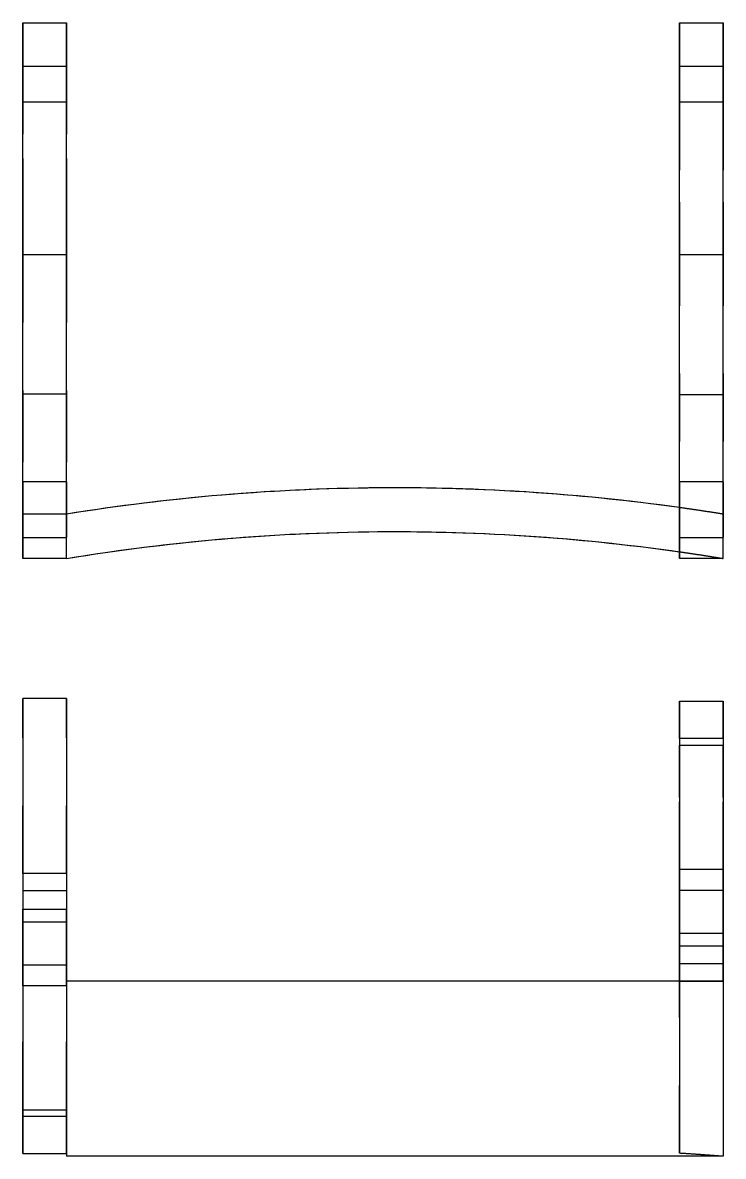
# Model space of a CAD drawing. Extents: x 0 to 1.91, y 0 to 1.67.
# Drawn here: x 0 to 1.032, y 0 to 1.671 of the extents above; entities that cross this region are included whole.
import ezdxf

# ---------------------------------------------------------------- set-up
doc = ezdxf.new("R2010")
doc.units = 0
doc.linetypes.add('HIDDEN', pattern=[0.051588, 0.034409, -0.017179])
for name, color, linetype in [('FRONT', 7, 'CONTINUOUS'), ('FRONT_HID', 7, 'HIDDEN'), ('TOP', 7, 'CONTINUOUS'), ('TOP_HID', 7, 'HIDDEN')]:
    doc.layers.add(name, color=color, linetype=linetype)

msp = doc.modelspace()

# ---------------------------------------------------------------- linework, layer by layer
at = {"layer": 'FRONT'}
for p, q in [((0, 1.553502), (0, 1.6707)), ((0, 1.6707), (0.064484, 1.6707)), ((0.064484, 1.553502), (0.064484, 1.6707)), ((0.967262, 1.328783), (0.967262, 1.6707)), ((0.967262, 1.6707), (1.031746, 1.6707)), ((1.031746, 1.328783), (1.031746, 1.6707)), ((0, 0.946348), (0, 1.553502)), ((0.064484, 1.553502), (0, 1.553502)), ((0.064484, 0.946348), (0.064484, 1.553502)), ((0.967262, 1.122371), (0.967262, 1.328783)), ((1.031746, 1.328783), (0.967262, 1.328783)), ((1.031746, 1.122371), (1.031746, 1.328783)), ((0.967262, 0.881008), (0.967262, 1.122371)), ((1.031746, 1.122371), (0.967262, 1.122371)), ((1.031746, 0.881008), (1.031746, 1.122371)), ((0.235574, 0.969026), (0.22127, 0.967509)), ((0.249885, 0.970475), (0.235574, 0.969026)), ((0.264203, 0.971857), (0.249885, 0.970475)), ((0.278527, 0.97317), (0.264203, 0.971857)), ((0.292857, 0.974416), (0.278527, 0.97317)), ((0.307193, 0.975593), (0.292857, 0.974416)), ((0.321534, 0.976703), (0.307193, 0.975593)), ((0.335881, 0.977744), (0.321534, 0.976703)), ((0.350232, 0.978717), (0.335881, 0.977744)), ((0.364587, 0.979622), (0.350232, 0.978717)), ((0.378947, 0.980459), (0.364587, 0.979622)), ((0.393311, 0.981228), (0.378947, 0.980459)), ((0.407678, 0.981929), (0.393311, 0.981228)), ((0.422048, 0.982561), (0.407678, 0.981929)), ((0.436421, 0.983125), (0.422048, 0.982561)), ((0.450797, 0.983621), (0.436421, 0.983125)), ((0.465174, 0.984049), (0.450797, 0.983621)), ((0.479554, 0.984408), (0.465174, 0.984049)), ((0.493935, 0.9847), (0.479554, 0.984408)), ((0.508318, 0.984923), (0.493935, 0.9847)), ((0.522701, 0.985077), (0.508318, 0.984923)), ((0.537085, 0.985164), (0.522701, 0.985077)), ((0.551469, 0.985182), (0.537085, 0.985164)), ((0.565853, 0.985132), (0.551469, 0.985182)), ((0.580237, 0.985014), (0.565853, 0.985132)), ((0.59462, 0.984827), (0.580237, 0.985014)), ((0.609002, 0.984572), (0.59462, 0.984827)), ((0.623382, 0.984249), (0.609002, 0.984572)), ((0.637761, 0.983858), (0.623382, 0.984249)), ((0.652138, 0.983398), (0.637761, 0.983858)), ((0.666512, 0.982871), (0.652138, 0.983398)), ((0.680884, 0.982275), (0.666512, 0.982871)), ((0.695253, 0.98161), (0.680884, 0.982275)), ((0.709618, 0.980878), (0.695253, 0.98161)), ((0.72398, 0.980077), (0.709618, 0.980878)), ((0.738338, 0.979209), (0.72398, 0.980077)), ((0.752692, 0.978272), (0.738338, 0.979209)), ((0.767041, 0.977267), (0.752692, 0.978272)), ((0.781385, 0.976194), (0.767041, 0.977267)), ((0.795723, 0.975052), (0.781385, 0.976194)), ((0.810057, 0.973843), (0.795723, 0.975052)), ((0.824384, 0.972566), (0.810057, 0.973843)), ((0.838705, 0.971221), (0.824384, 0.972566)), ((0.85302, 0.969808), (0.838705, 0.971221)), ((0.867327, 0.968327), (0.85302, 0.969808)), ((0.107131, 0.95293), (0.092905, 0.950804)), ((0.121367, 0.954989), (0.107131, 0.95293)), ((0.135613, 0.956981), (0.121367, 0.954989)), ((0.149868, 0.958905), (0.135613, 0.956981)), ((0.164132, 0.960761), (0.149868, 0.958905)), ((0.178404, 0.96255), (0.164132, 0.960761)), ((0.192685, 0.96427), (0.178404, 0.96255)), ((0.206974, 0.965923), (0.192685, 0.96427)), ((0.22127, 0.967509), (0.206974, 0.965923)), ((0.881628, 0.966778), (0.867327, 0.968327)), ((0.895921, 0.965161), (0.881628, 0.966778)), ((0.910206, 0.963476), (0.895921, 0.965161)), ((0.924483, 0.961724), (0.910206, 0.963476)), ((0.938752, 0.959904), (0.924483, 0.961724)), ((0.953011, 0.958016), (0.938752, 0.959904)), ((0.967262, 0.956061), (0.953011, 0.958016)), ((0, 0.881008), (0, 0.946348)), ((0.064484, 0.946348), (0, 0.946348)), ((0.078689, 0.948609), (0.064484, 0.946348)), ((0.064484, 0.881008), (0.064484, 0.946348)), ((0.092905, 0.950804), (0.078689, 0.948609)), ((0.436393, 0.918595), (0.45077, 0.919102)), ((0.45077, 0.919102), (0.46515, 0.919539)), ((0.46515, 0.919539), (0.479532, 0.919907)), ((0.479532, 0.919907), (0.493916, 0.920205)), ((0.493916, 0.920205), (0.5083, 0.920433)), ((0.5083, 0.920433), (0.522686, 0.920591)), ((0.522686, 0.920591), (0.537072, 0.920679)), ((0.537072, 0.920679), (0.551459, 0.920698)), ((0.551459, 0.920698), (0.565845, 0.920647)), ((0.565845, 0.920647), (0.580231, 0.920526)), ((0.580231, 0.920526), (0.594617, 0.920335)), ((0.594617, 0.920335), (0.609001, 0.920075)), ((0.609001, 0.920075), (0.623384, 0.919745)), ((0.623384, 0.919745), (0.637765, 0.919345)), ((0.637765, 0.919345), (0.652143, 0.918875)), ((0.206938, 0.901014), (0.221233, 0.902634)), ((0.221233, 0.902634), (0.235536, 0.904184)), ((0.235536, 0.904184), (0.249846, 0.905666)), ((0.249846, 0.905666), (0.264163, 0.907078)), ((0.264163, 0.907078), (0.278487, 0.90842)), ((0.278487, 0.90842), (0.292817, 0.909693)), ((0.292817, 0.909693), (0.307153, 0.910897)), ((0.307153, 0.910897), (0.321495, 0.91203)), ((0.321495, 0.91203), (0.335842, 0.913095)), ((0.335842, 0.913095), (0.350194, 0.914089)), ((0.350194, 0.914089), (0.364551, 0.915015)), ((0.364551, 0.915015), (0.378912, 0.91587)), ((0.378912, 0.91587), (0.393277, 0.916656)), ((0.393277, 0.916656), (0.407646, 0.917372)), ((0.407646, 0.917372), (0.422018, 0.918018)), ((0.422018, 0.918018), (0.436393, 0.918595)), ((0.652143, 0.918875), (0.66652, 0.918336)), ((0.66652, 0.918336), (0.680894, 0.917727)), ((0.680894, 0.917727), (0.695264, 0.917048)), ((0.695264, 0.917048), (0.709631, 0.916299)), ((0.709631, 0.916299), (0.723994, 0.915481)), ((0.723994, 0.915481), (0.738354, 0.914593)), ((0.738354, 0.914593), (0.752708, 0.913636)), ((0.752708, 0.913636), (0.767058, 0.912609)), ((0.767058, 0.912609), (0.781403, 0.911512)), ((0.781403, 0.911512), (0.795742, 0.910346)), ((0.795742, 0.910346), (0.810075, 0.90911)), ((0.810075, 0.90911), (0.824403, 0.907805)), ((0.824403, 0.907805), (0.838723, 0.90643)), ((0.838723, 0.90643), (0.853037, 0.904986)), ((0.853037, 0.904986), (0.867344, 0.903472)), ((0.867344, 0.903472), (0.881643, 0.901889)), ((0.078684, 0.883319), (0.092895, 0.885561)), ((0.092895, 0.885561), (0.107116, 0.887735)), ((0.107116, 0.887735), (0.121348, 0.889839)), ((0.121348, 0.889839), (0.13559, 0.891874)), ((0.13559, 0.891874), (0.149841, 0.893841)), ((0.149841, 0.893841), (0.164102, 0.895738)), ((0.164102, 0.895738), (0.178372, 0.897566)), ((0.178372, 0.897566), (0.192651, 0.899324)), ((0.192651, 0.899324), (0.206938, 0.901014)), ((0.881643, 0.901889), (0.895934, 0.900237)), ((0.895934, 0.900237), (0.910218, 0.898515)), ((0.910218, 0.898515), (0.924492, 0.896725)), ((0.924492, 0.896725), (0.938758, 0.894864)), ((0.938758, 0.894864), (0.953015, 0.892935)), ((0.953015, 0.892935), (0.967262, 0.890937)), ((0.064484, 0.881008), (0, 0.881008)), ((0.064484, 0.881008), (0.078684, 0.883319)), ((1.031746, 0.881008), (0.967262, 0.881008))]:
    msp.add_line(p, q, dxfattribs=at)
at = {"layer": 'FRONT_HID', "linetype": 'HIDDEN'}
for p, q in [((0, 1.6707), (0, 1.328783)), ((0.064484, 1.6707), (0.064484, 1.328783)), ((0.967262, 1.6707), (0.967262, 1.553502)), ((1.031746, 1.6707), (1.031746, 1.553502)), ((0, 1.606216), (0, 1.328934)), ((0, 1.328934), (0, 1.606216)), ((0.064484, 1.606216), (0, 1.606216)), ((0.064484, 1.606216), (0.064484, 1.328934)), ((0.064484, 1.328934), (0.064484, 1.606216)), ((0.967262, 1.606216), (0.967262, 1.328934)), ((0.967262, 1.328934), (0.967262, 1.606216)), ((1.031746, 1.606216), (0.967262, 1.606216)), ((1.031746, 1.606216), (1.031746, 1.328934)), ((1.031746, 1.328934), (1.031746, 1.606216)), ((0.967262, 1.553502), (0.967262, 0.956061)), ((1.031746, 1.553502), (0.967262, 1.553502)), ((1.031746, 1.553502), (1.031746, 0.946348)), ((0, 1.328934), (0.064484, 1.328934)), ((0, 1.328783), (0, 1.123067)), ((0.064484, 1.328783), (0, 1.328783)), ((0.064484, 1.328783), (0.064484, 1.123067)), ((0.967262, 1.328934), (1.031746, 1.328934)), ((0.064484, 1.123067), (0, 1.123067)), ((0, 1.123067), (0, 0.881008)), ((0, 1.123067), (0, 0.946348)), ((0.064484, 1.123067), (0.064484, 0.946348)), ((0.064484, 1.123067), (0.064484, 0.946348)), ((0.967262, 0.946348), (0.967262, 1.122371)), ((1.031746, 0.946348), (1.031746, 1.122371)), ((0, 0.993873), (0, 0.911978)), ((0, 0.911978), (0, 0.993873)), ((0.064484, 0.993873), (0, 0.993873)), ((0.064484, 0.993873), (0.064484, 0.911978)), ((0.064484, 0.911978), (0.064484, 0.993873)), ((0.967262, 0.993873), (0.967262, 0.911978)), ((0.967262, 0.911978), (0.967262, 0.993873)), ((1.031746, 0.993873), (0.967262, 0.993873)), ((1.031746, 0.993873), (1.031746, 0.911978)), ((1.031746, 0.911978), (1.031746, 0.993873)), ((0.247932, 0.970282), (0.232593, 0.968715)), ((0.263279, 0.97177), (0.247932, 0.970282)), ((0.278634, 0.97318), (0.263279, 0.97177)), ((0.293996, 0.974512), (0.278634, 0.97318)), ((0.309364, 0.975765), (0.293996, 0.974512)), ((0.324738, 0.976941), (0.309364, 0.975765)), ((0.340118, 0.978038), (0.324738, 0.976941)), ((0.355504, 0.979057), (0.340118, 0.978038)), ((0.370894, 0.979998), (0.355504, 0.979057)), ((0.38629, 0.980861), (0.370894, 0.979998)), ((0.401689, 0.981645), (0.38629, 0.980861)), ((0.417092, 0.982351), (0.401689, 0.981645)), ((0.432498, 0.982978), (0.417092, 0.982351)), ((0.447908, 0.983527), (0.432498, 0.982978)), ((0.46332, 0.983998), (0.447908, 0.983527)), ((0.478734, 0.98439), (0.46332, 0.983998)), ((0.49415, 0.984704), (0.478734, 0.98439)), ((0.509568, 0.984939), (0.49415, 0.984704)), ((0.524986, 0.985096), (0.509568, 0.984939)), ((0.540405, 0.985174), (0.524986, 0.985096)), ((0.555825, 0.985174), (0.540405, 0.985174)), ((0.571244, 0.985096), (0.555825, 0.985174)), ((0.586662, 0.984939), (0.571244, 0.985096)), ((0.60208, 0.984704), (0.586662, 0.984939)), ((0.617496, 0.98439), (0.60208, 0.984704)), ((0.63291, 0.983998), (0.617496, 0.98439)), ((0.648322, 0.983527), (0.63291, 0.983998)), ((0.663732, 0.982978), (0.648322, 0.983527)), ((0.679138, 0.982351), (0.663732, 0.982978)), ((0.694541, 0.981645), (0.679138, 0.982351)), ((0.70994, 0.980861), (0.694541, 0.981645)), ((0.725336, 0.979998), (0.70994, 0.980861)), ((0.740726, 0.979057), (0.725336, 0.979998)), ((0.756112, 0.978038), (0.740726, 0.979057)), ((0.771492, 0.976941), (0.756112, 0.978038)), ((0.786866, 0.975765), (0.771492, 0.976941)), ((0.802234, 0.974512), (0.786866, 0.975765)), ((0.817596, 0.97318), (0.802234, 0.974512)), ((0.832951, 0.97177), (0.817596, 0.97318)), ((0.848298, 0.970282), (0.832951, 0.97177)), ((0.863638, 0.968715), (0.848298, 0.970282)), ((0.110204, 0.95338), (0.094952, 0.951114)), ((0.125467, 0.95557), (0.110204, 0.95338)), ((0.140741, 0.957681), (0.125467, 0.95557)), ((0.156025, 0.959715), (0.140741, 0.957681)), ((0.17132, 0.961671), (0.156025, 0.959715)), ((0.186625, 0.963549), (0.17132, 0.961671)), ((0.201938, 0.965349), (0.186625, 0.963549)), ((0.217261, 0.967071), (0.201938, 0.965349)), ((0.232593, 0.968715), (0.217261, 0.967071)), ((0.878969, 0.967071), (0.863638, 0.968715)), ((0.894292, 0.965349), (0.878969, 0.967071)), ((0.909605, 0.963549), (0.894292, 0.965349)), ((0.92491, 0.961671), (0.909605, 0.963549)), ((0.940205, 0.959715), (0.92491, 0.961671)), ((0.955489, 0.957681), (0.940205, 0.959715)), ((0.970763, 0.95557), (0.955489, 0.957681)), ((0.967262, 0.946348), (0.967262, 0.956061)), ((0.968287, 0.955917), (0.967262, 0.956061)), ((0.969312, 0.955773), (0.968287, 0.955917)), ((0.970337, 0.955629), (0.969312, 0.955773)), ((0.971362, 0.955485), (0.970337, 0.955629)), ((0.986026, 0.95338), (0.970763, 0.95557)), ((0.972387, 0.95534), (0.971362, 0.955485)), ((0.973412, 0.955195), (0.972387, 0.95534)), ((0.974437, 0.955049), (0.973412, 0.955195)), ((0.975462, 0.954904), (0.974437, 0.955049)), ((0.976486, 0.954758), (0.975462, 0.954904)), ((0.977511, 0.954611), (0.976486, 0.954758)), ((0.978536, 0.954464), (0.977511, 0.954611)), ((0.97956, 0.954317), (0.978536, 0.954464)), ((0.980585, 0.95417), (0.97956, 0.954317)), ((0.981609, 0.954022), (0.980585, 0.95417)), ((0.982634, 0.953873), (0.981609, 0.954022)), ((0.983658, 0.953724), (0.982634, 0.953873)), ((0.984683, 0.953576), (0.983658, 0.953724)), ((0.985707, 0.953427), (0.984683, 0.953576)), ((0.986731, 0.953277), (0.985707, 0.953427)), ((1.001278, 0.951114), (0.986026, 0.95338)), ((0.987755, 0.953127), (0.986731, 0.953277)), ((0.988779, 0.952976), (0.987755, 0.953127)), ((0.989804, 0.952826), (0.988779, 0.952976)), ((0.990828, 0.952675), (0.989804, 0.952826)), ((0.991852, 0.952523), (0.990828, 0.952675)), ((0.992876, 0.952371), (0.991852, 0.952523)), ((0.993899, 0.95222), (0.992876, 0.952371)), ((0.079712, 0.948769), (0.064484, 0.946348)), ((0.094952, 0.951114), (0.079712, 0.948769)), ((0.967262, 0.946348), (0.967262, 0.890937)), ((0.994923, 0.952068), (0.993899, 0.95222)), ((0.995947, 0.951914), (0.994923, 0.952068)), ((0.996971, 0.951761), (0.995947, 0.951914)), ((0.997994, 0.951608), (0.996971, 0.951761)), ((0.999018, 0.951454), (0.997994, 0.951608)), ((1.000042, 0.9513), (0.999018, 0.951454)), ((1.001065, 0.951145), (1.000042, 0.9513)), ((1.002089, 0.95099), (1.001065, 0.951145)), ((1.016518, 0.948769), (1.001278, 0.951114)), ((1.003112, 0.950835), (1.002089, 0.95099)), ((1.004136, 0.95068), (1.003112, 0.950835)), ((1.005159, 0.950524), (1.004136, 0.95068)), ((1.006182, 0.950367), (1.005159, 0.950524)), ((1.007205, 0.950211), (1.006182, 0.950367)), ((1.008228, 0.950054), (1.007205, 0.950211)), ((1.009252, 0.949897), (1.008228, 0.950054)), ((1.010275, 0.949739), (1.009252, 0.949897)), ((1.011298, 0.949581), (1.010275, 0.949739)), ((1.01232, 0.949422), (1.011298, 0.949581)), ((1.013343, 0.949264), (1.01232, 0.949422)), ((1.014366, 0.949105), (1.013343, 0.949264)), ((1.015389, 0.948945), (1.014366, 0.949105)), ((1.016412, 0.948785), (1.015389, 0.948945)), ((1.017434, 0.948626), (1.016412, 0.948785)), ((1.031746, 0.946348), (1.016518, 0.948769)), ((1.018457, 0.948465), (1.017434, 0.948626)), ((1.019479, 0.948304), (1.018457, 0.948465)), ((1.020502, 0.948143), (1.019479, 0.948304)), ((1.021524, 0.947981), (1.020502, 0.948143)), ((1.022547, 0.94782), (1.021524, 0.947981)), ((1.023569, 0.947657), (1.022547, 0.94782)), ((1.024591, 0.947495), (1.023569, 0.947657)), ((1.025614, 0.947332), (1.024591, 0.947495)), ((1.026636, 0.947169), (1.025614, 0.947332)), ((1.027658, 0.947005), (1.026636, 0.947169)), ((1.02868, 0.946841), (1.027658, 0.947005)), ((1.029702, 0.946676), (1.02868, 0.946841)), ((1.030724, 0.946512), (1.029702, 0.946676)), ((1.031746, 0.946348), (1.030724, 0.946512)), ((1.031746, 0.881008), (1.031746, 0.946348)), ((1.031746, 0.881008), (1.031746, 0.946348)), ((0.432478, 0.918445), (0.44789, 0.919006)), ((0.44789, 0.919006), (0.463304, 0.919487)), ((0.463304, 0.919487), (0.478721, 0.919888)), ((0.478721, 0.919888), (0.49414, 0.920209)), ((0.49414, 0.920209), (0.509561, 0.920449)), ((0.509561, 0.920449), (0.524982, 0.92061)), ((0.524982, 0.92061), (0.540404, 0.92069)), ((0.540404, 0.92069), (0.555826, 0.92069)), ((0.555826, 0.92069), (0.571248, 0.92061)), ((0.571248, 0.92061), (0.586669, 0.920449)), ((0.586669, 0.920449), (0.60209, 0.920209)), ((0.60209, 0.920209), (0.617509, 0.919888)), ((0.617509, 0.919888), (0.632926, 0.919487)), ((0.632926, 0.919487), (0.64834, 0.919006)), ((0.64834, 0.919006), (0.663752, 0.918445)), ((0, 0.911978), (0.064484, 0.911978)), ((0.201906, 0.900427), (0.217228, 0.902187)), ((0.217228, 0.902187), (0.232558, 0.903867)), ((0.232558, 0.903867), (0.247897, 0.905468)), ((0.247897, 0.905468), (0.263244, 0.906989)), ((0.263244, 0.906989), (0.278599, 0.90843)), ((0.278599, 0.90843), (0.293961, 0.909792)), ((0.293961, 0.909792), (0.309329, 0.911073)), ((0.309329, 0.911073), (0.324705, 0.912275)), ((0.324705, 0.912275), (0.340086, 0.913396)), ((0.340086, 0.913396), (0.355473, 0.914438)), ((0.355473, 0.914438), (0.370865, 0.915399)), ((0.370865, 0.915399), (0.386262, 0.916281)), ((0.386262, 0.916281), (0.401664, 0.917082)), ((0.401664, 0.917082), (0.417069, 0.917804)), ((0.417069, 0.917804), (0.432478, 0.918445)), ((0.663752, 0.918445), (0.679161, 0.917804)), ((0.679161, 0.917804), (0.694566, 0.917082)), ((0.694566, 0.917082), (0.709968, 0.916281)), ((0.709968, 0.916281), (0.725365, 0.915399)), ((0.725365, 0.915399), (0.740757, 0.914438)), ((0.740757, 0.914438), (0.756144, 0.913396)), ((0.756144, 0.913396), (0.771525, 0.912275)), ((0.771525, 0.912275), (0.786901, 0.911073)), ((0.786901, 0.911073), (0.80227, 0.909792)), ((0.80227, 0.909792), (0.817632, 0.90843)), ((0.817632, 0.90843), (0.832986, 0.906989)), ((0.832986, 0.906989), (0.848333, 0.905468)), ((0.848333, 0.905468), (0.863672, 0.903867)), ((0.863672, 0.903867), (0.879003, 0.902187)), ((0.879003, 0.902187), (0.894324, 0.900427)), ((0.967262, 0.911978), (1.031746, 0.911978)), ((0.079706, 0.883483), (0.094941, 0.885879)), ((0.094941, 0.885879), (0.110189, 0.888195)), ((0.110189, 0.888195), (0.125448, 0.890432)), ((0.125448, 0.890432), (0.140718, 0.89259)), ((0.140718, 0.89259), (0.156, 0.894669)), ((0.156, 0.894669), (0.171292, 0.896667)), ((0.171292, 0.896667), (0.186594, 0.898587)), ((0.186594, 0.898587), (0.201906, 0.900427)), ((0.894324, 0.900427), (0.909636, 0.898587)), ((0.909636, 0.898587), (0.924938, 0.896667)), ((0.924938, 0.896667), (0.94023, 0.894669)), ((0.94023, 0.894669), (0.955512, 0.89259)), ((0.955512, 0.89259), (0.970782, 0.890432)), ((0.967262, 0.890937), (0.968287, 0.89079)), ((0.967262, 0.890937), (0.967262, 0.881008)), ((0.968287, 0.89079), (0.969312, 0.890644)), ((0.969312, 0.890644), (0.970337, 0.890496)), ((0.970337, 0.890496), (0.971362, 0.890349)), ((0.970782, 0.890432), (0.986041, 0.888195)), ((0.971362, 0.890349), (0.972387, 0.890201)), ((0.972387, 0.890201), (0.973412, 0.890052)), ((0.973412, 0.890052), (0.974437, 0.889904)), ((0.974437, 0.889904), (0.975462, 0.889755)), ((0.975462, 0.889755), (0.976487, 0.889605)), ((0.976487, 0.889605), (0.977512, 0.889456)), ((0.977512, 0.889456), (0.978536, 0.889306)), ((0.978536, 0.889306), (0.979561, 0.889155)), ((0.979561, 0.889155), (0.980586, 0.889004)), ((0.980586, 0.889004), (0.98161, 0.888853)), ((0.98161, 0.888853), (0.982635, 0.888702)), ((0.982635, 0.888702), (0.983659, 0.88855)), ((0.983659, 0.88855), (0.984684, 0.888397)), ((0.984684, 0.888397), (0.985708, 0.888245)), ((0.985708, 0.888245), (0.986732, 0.888092)), ((0.986041, 0.888195), (1.001289, 0.885879)), ((0.986732, 0.888092), (0.987756, 0.887939)), ((0.987756, 0.887939), (0.988781, 0.887785)), ((0.988781, 0.887785), (0.989805, 0.887631)), ((0.989805, 0.887631), (0.990829, 0.887476)), ((0.990829, 0.887476), (0.991853, 0.887322)), ((0.991853, 0.887322), (0.992877, 0.887167)), ((0.992877, 0.887167), (0.993901, 0.887011)), ((0.993901, 0.887011), (0.994925, 0.886855)), ((0.994925, 0.886855), (0.995948, 0.886699)), ((0.995948, 0.886699), (0.996972, 0.886543)), ((0.996972, 0.886543), (0.997996, 0.886386)), ((0.997996, 0.886386), (0.999019, 0.886228)), ((0.999019, 0.886228), (1.000043, 0.886071)), ((1.000043, 0.886071), (1.001066, 0.885913)), ((1.001066, 0.885913), (1.00209, 0.885755)), ((1.001289, 0.885879), (1.016524, 0.883483)), ((1.00209, 0.885755), (1.003113, 0.885596)), ((1.003113, 0.885596), (1.004137, 0.885437)), ((0.064484, 0.881008), (0.079706, 0.883483)), ((1.004137, 0.885437), (1.00516, 0.885277)), ((1.00516, 0.885277), (1.006183, 0.885118)), ((1.006183, 0.885118), (1.007206, 0.884958)), ((1.007206, 0.884958), (1.00823, 0.884797)), ((1.00823, 0.884797), (1.009253, 0.884636)), ((1.009253, 0.884636), (1.010276, 0.884475)), ((1.010276, 0.884475), (1.011299, 0.884314)), ((1.011299, 0.884314), (1.012322, 0.884152)), ((1.012322, 0.884152), (1.013344, 0.883989)), ((1.013344, 0.883989), (1.014367, 0.883827)), ((1.014367, 0.883827), (1.01539, 0.883664)), ((1.01539, 0.883664), (1.016413, 0.883501)), ((1.016413, 0.883501), (1.017435, 0.883337)), ((1.016524, 0.883483), (1.031746, 0.881008)), ((1.017435, 0.883337), (1.018458, 0.883173)), ((1.018458, 0.883173), (1.01948, 0.883008)), ((1.01948, 0.883008), (1.020503, 0.882844)), ((1.020503, 0.882844), (1.021525, 0.882679)), ((1.021525, 0.882679), (1.022548, 0.882513)), ((1.022548, 0.882513), (1.02357, 0.882347)), ((1.02357, 0.882347), (1.024592, 0.882181)), ((1.024592, 0.882181), (1.025614, 0.882015)), ((1.025614, 0.882015), (1.026636, 0.881848)), ((1.026636, 0.881848), (1.027658, 0.88168)), ((1.027658, 0.88168), (1.02868, 0.881513)), ((1.02868, 0.881513), (1.029702, 0.881345)), ((1.029702, 0.881345), (1.030724, 0.881177)), ((1.030724, 0.881177), (1.031746, 0.881008))]:
    msp.add_line(p, q, dxfattribs=at)
at = {"layer": 'TOP'}
for p, q in [((0.064484, 0.674659), (0, 0.674659)), ((0, 0.674659), (0, 0.391204)), ((0.064484, 0.674659), (0.064484, 0.391204)), ((0.967262, 0.670635), (0.967262, 0.283455)), ((0.967262, 0.670635), (1.031746, 0.670635)), ((1.031746, 0.670635), (1.031746, 0.283455)), ((0, 0.391204), (0, 0.004024)), ((0.064484, 0.391204), (0, 0.391204)), ((0.064484, 0.391204), (0.064484, 0.004024)), ((0.967262, 0.283455), (0.967262, 0.004535)), ((1.031746, 0.283455), (0.967262, 0.283455)), ((1.031746, 0.283455), (1.031746, 0)), ((0.967262, 0.257936), (0.064484, 0.257936)), ((0, 0.004024), (0.064484, 0.004024)), ((0.064484, 0.004024), (0.064484, 0)), ((1.031746, 0), (0.064484, 0)), ((0.968286, 0.004467), (0.967262, 0.004535)), ((0.96931, 0.0044), (0.968286, 0.004467)), ((0.970334, 0.004333), (0.96931, 0.0044)), ((0.971357, 0.004266), (0.970334, 0.004333)), ((0.972381, 0.004199), (0.971357, 0.004266)), ((0.973405, 0.004131), (0.972381, 0.004199)), ((0.974429, 0.004063), (0.973405, 0.004131)), ((0.975453, 0.003995), (0.974429, 0.004063)), ((0.976477, 0.003927), (0.975453, 0.003995)), ((0.9775, 0.003858), (0.976477, 0.003927)), ((0.978524, 0.00379), (0.9775, 0.003858)), ((0.979548, 0.003721), (0.978524, 0.00379)), ((0.980572, 0.003653), (0.979548, 0.003721)), ((0.981596, 0.003584), (0.980572, 0.003653)), ((0.982619, 0.003514), (0.981596, 0.003584)), ((0.983643, 0.003445), (0.982619, 0.003514)), ((0.984667, 0.003376), (0.983643, 0.003445)), ((0.985691, 0.003306), (0.984667, 0.003376)), ((0.986714, 0.003236), (0.985691, 0.003306)), ((0.987738, 0.003166), (0.986714, 0.003236)), ((0.988762, 0.003096), (0.987738, 0.003166)), ((0.989785, 0.003026), (0.988762, 0.003096)), ((0.990809, 0.002955), (0.989785, 0.003026)), ((0.991833, 0.002884), (0.990809, 0.002955)), ((0.992856, 0.002814), (0.991833, 0.002884)), ((0.99388, 0.002743), (0.992856, 0.002814)), ((0.994904, 0.002672), (0.99388, 0.002743)), ((0.995927, 0.0026), (0.994904, 0.002672)), ((0.996951, 0.002529), (0.995927, 0.0026)), ((0.997974, 0.002457), (0.996951, 0.002529)), ((0.998998, 0.002385), (0.997974, 0.002457)), ((1.000021, 0.002314), (0.998998, 0.002385)), ((1.001045, 0.002241), (1.000021, 0.002314)), ((1.002069, 0.002169), (1.001045, 0.002241)), ((1.003092, 0.002096), (1.002069, 0.002169)), ((1.004116, 0.002024), (1.003092, 0.002096)), ((1.005139, 0.001951), (1.004116, 0.002024)), ((1.006163, 0.001878), (1.005139, 0.001951)), ((1.007186, 0.001805), (1.006163, 0.001878)), ((1.00821, 0.001732), (1.007186, 0.001805)), ((1.009233, 0.001658), (1.00821, 0.001732)), ((1.010256, 0.001584), (1.009233, 0.001658)), ((1.01128, 0.001511), (1.010256, 0.001584)), ((1.012303, 0.001437), (1.01128, 0.001511)), ((1.013327, 0.001363), (1.012303, 0.001437)), ((1.01435, 0.001288), (1.013327, 0.001363)), ((1.015373, 0.001214), (1.01435, 0.001288)), ((1.016397, 0.001139), (1.015373, 0.001214)), ((1.01742, 0.001065), (1.016397, 0.001139)), ((1.018444, 0.00099), (1.01742, 0.001065)), ((1.019467, 0.000914), (1.018444, 0.00099)), ((1.02049, 0.000839), (1.019467, 0.000914)), ((1.021514, 0.000764), (1.02049, 0.000839)), ((1.022537, 0.000688), (1.021514, 0.000764)), ((1.02356, 0.000612), (1.022537, 0.000688)), ((1.024583, 0.000536), (1.02356, 0.000612)), ((1.025607, 0.00046), (1.024583, 0.000536)), ((1.02663, 0.000384), (1.025607, 0.00046)), ((1.027653, 0.000307), (1.02663, 0.000384)), ((1.028676, 0.000231), (1.027653, 0.000307)), ((1.0297, 0.000154), (1.028676, 0.000231)), ((1.030723, 0.000077), (1.0297, 0.000154)), ((1.031746, 0), (1.030723, 0.000077))]:
    msp.add_line(p, q, dxfattribs=at)
at = {"layer": 'TOP_HID', "linetype": 'HIDDEN'}
for p, q in [((0, 0.416722), (0, 0.674659)), ((0.064484, 0.416722), (0.064484, 0.674659)), ((0.967262, 0.615822), (0.967262, 0.670635)), ((1.031746, 0.615822), (1.031746, 0.670635)), ((0.967262, 0.422661), (0.967262, 0.615822)), ((1.031746, 0.615822), (0.967262, 0.615822)), ((0.967262, 0.328869), (0.967262, 0.606151)), ((0.967262, 0.606151), (0.967262, 0.46751)), ((0.967262, 0.606151), (1.031746, 0.606151)), ((1.031746, 0.422661), (1.031746, 0.615822)), ((1.031746, 0.328869), (1.031746, 0.606151)), ((1.031746, 0.606151), (1.031746, 0.46751)), ((0.967262, 0.46751), (0.967262, 0.328869)), ((1.031746, 0.46751), (1.031746, 0.328869)), ((0.967262, 0.257936), (0.967262, 0.422661)), ((0.967262, 0.257936), (0.967262, 0.422661)), ((1.031746, 0.422661), (0.967262, 0.422661)), ((1.031746, 0.422661), (0.967262, 0.422661)), ((1.031746, 0.257936), (1.031746, 0.422661)), ((1.031746, 0.257936), (1.031746, 0.422661)), ((0, 0.251347), (0, 0.416722)), ((0.064484, 0.416722), (0, 0.416722)), ((0.064484, 0.416722), (0, 0.416722)), ((0, 0.251347), (0, 0.416722)), ((0.064484, 0.257936), (0.064484, 0.416722)), ((0.064484, 0.251347), (0.064484, 0.416722)), ((0.967262, 0.310394), (0.967262, 0.392289)), ((0.967262, 0.392289), (0.967262, 0.351341)), ((0.967262, 0.392289), (1.031746, 0.392289)), ((1.031746, 0.310394), (1.031746, 0.392289)), ((1.031746, 0.392289), (1.031746, 0.351341)), ((0, 0.28237), (0, 0.364265)), ((0, 0.364265), (0, 0.323317)), ((0, 0.364265), (0.064484, 0.364265)), ((0.064484, 0.28237), (0.064484, 0.364265)), ((0.064484, 0.364265), (0.064484, 0.323317)), ((0.967262, 0.351341), (0.967262, 0.310394)), ((1.031746, 0.351341), (1.031746, 0.310394)), ((0, 0.068508), (0, 0.34579)), ((0, 0.34579), (0, 0.207149)), ((0, 0.34579), (0.064484, 0.34579)), ((0.064484, 0.068508), (0.064484, 0.34579)), ((0.064484, 0.34579), (0.064484, 0.207149)), ((0, 0.323317), (0, 0.28237)), ((0.064484, 0.323317), (0.064484, 0.28237)), ((0.967262, 0.328869), (1.031746, 0.328869)), ((0.967262, 0.310394), (1.031746, 0.310394)), ((0, 0.28237), (0.064484, 0.28237)), ((0.064484, 0.251347), (0, 0.251347)), ((0.064484, 0.251347), (0, 0.251347)), ((0, 0.058836), (0, 0.251347)), ((0.064484, 0.257936), (0.064484, 0.251347)), ((0.064484, 0.257936), (0.064484, 0.251347)), ((0.064484, 0.251347), (0.064484, 0)), ((0.064484, 0.058836), (0.064484, 0.251347)), ((0.064484, 0.251347), (0.064484, 0.004024)), ((0.967262, 0.257936), (1.031746, 0.257936)), ((1.031746, 0.257936), (0.967262, 0.257936)), ((0.967262, 0.004535), (0.967262, 0.257936)), ((1.031746, 0.257936), (1.031746, 0)), ((1.031746, 0.257936), (1.031746, 0)), ((0, 0.207149), (0, 0.068508)), ((0.064484, 0.207149), (0.064484, 0.068508)), ((0, 0.068508), (0.064484, 0.068508)), ((0, 0.004024), (0, 0.058836)), ((0.064484, 0.058836), (0, 0.058836)), ((0.064484, 0.004024), (0.064484, 0.058836))]:
    msp.add_line(p, q, dxfattribs=at)

doc.saveas('drawing.dxf')
